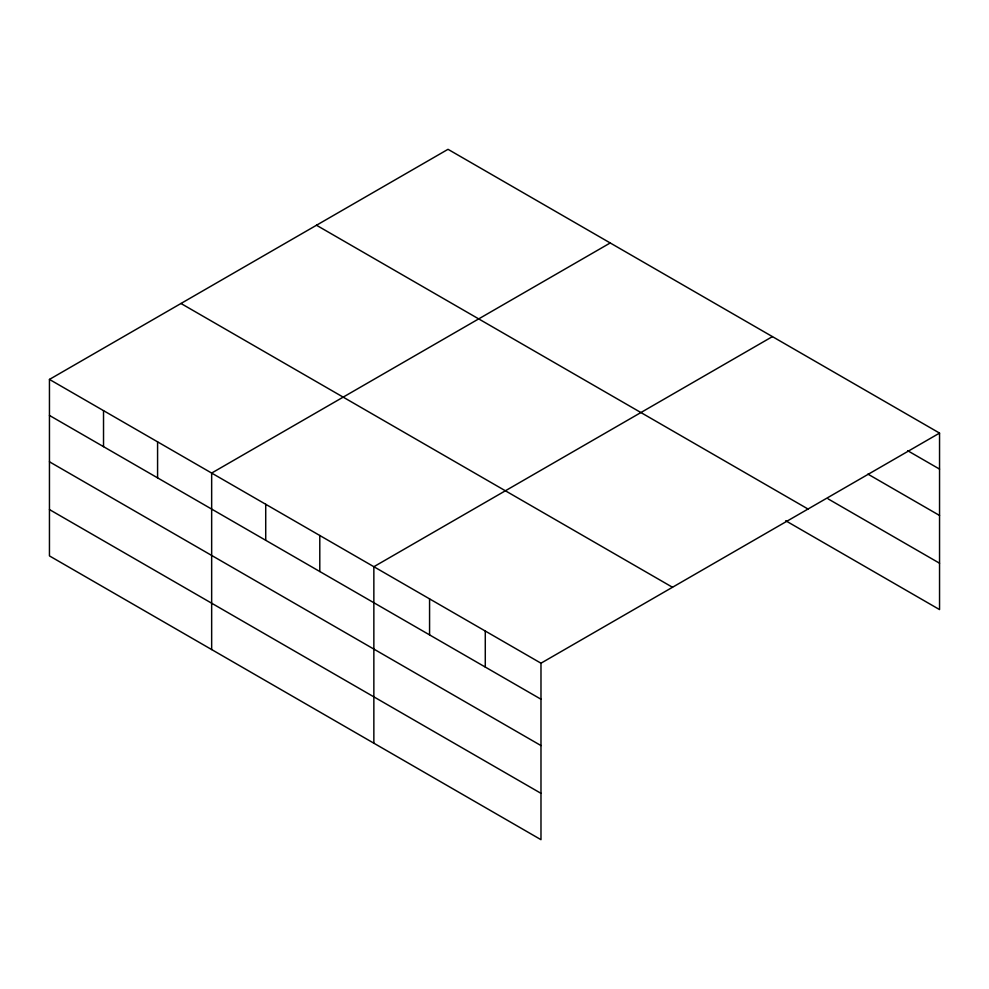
<?xml version="1.0" encoding="UTF-8"?>
<svg xmlns="http://www.w3.org/2000/svg" width="989" height="989" viewBox="0 0 989 989"><rect width="100%" height="100%" fill="white"/><g stroke="black" fill="none" stroke-linecap="round" stroke-linejoin="round"><path stroke-width="1.48" d="M540.983 745.57L540.983 663.199L49.45 379.417L49.45 555.905L540.983 839.686L540.983 745.57L49.45 461.789M785.699 520.746L939.55 609.583L939.55 433.095L448.017 149.314L49.45 379.417M610.225 242.96L211.658 473.063L211.658 649.563M772.434 336.606L373.854 566.722L373.854 743.209M540.983 663.199L939.55 433.095M907.717 450.724L939.55 469.107M867.922 474.114L939.55 515.467M828.139 498.901L939.55 563.223M316.492 225.245L808.025 509.026M180.975 303.487L672.508 587.268M49.45 415.429L540.983 699.223M49.45 509.558L540.983 793.339M485.278 631.044L485.278 667.056M429.572 598.877L429.572 634.889M319.793 535.506L319.793 571.518M265.72 504.291L265.72 540.303M157.585 441.848L157.585 477.872M103.524 410.633L103.524 446.657"/></g></svg>
